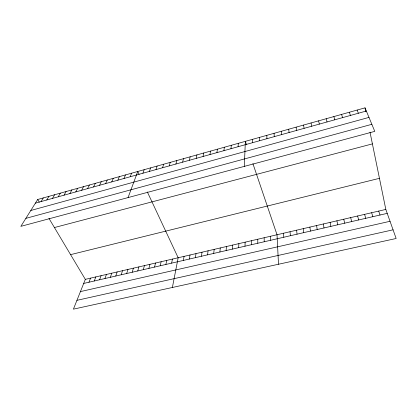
<?xml version="1.0" encoding="UTF-8"?>
<svg xmlns="http://www.w3.org/2000/svg" width="417" height="417" viewBox="0 0 417 417"><rect width="100%" height="100%" fill="white"/><g stroke="black" fill="none" stroke-linecap="round" stroke-linejoin="round"><path stroke-width="0.63" d="M251.368 244.727L251.43 240.703M252.4 142.734L252.462 139.367M244.998 246.197L245.128 242.168M244.305 166.388L245.358 141.358L246.51 144.756M238.67 247.656L238.863 243.627M232.378 249.111L232.629 245.076M238.076 146.721L238.295 143.333M226.123 250.554L226.436 246.52M230.982 148.697L231.284 145.293M219.9 251.993L220.28 247.953M213.718 253.416L214.161 249.376M223.939 150.657L224.32 147.248M207.572 254.839L208.073 250.794M216.939 152.606L217.398 149.182M201.463 256.247L202.021 252.202M195.391 257.649L196.006 253.604M209.986 154.54L210.522 151.11M189.349 259.046L190.022 254.995M203.079 156.464L203.694 153.018M183.344 260.432L184.074 256.377M172.388 287.475L178.163 257.753L147.357 191.971M196.219 158.377L196.907 154.921M171.616 263.137L172.461 259.082M189.407 160.274L190.162 156.808M165.893 264.456L166.79 260.401M160.201 265.775L161.15 261.714M182.636 162.156L183.464 158.684M154.54 267.078L155.541 263.018M148.911 268.381L149.964 264.315M175.906 164.032L176.808 160.545M143.312 269.674L144.418 265.608M169.224 165.893L170.199 162.395M137.746 270.956L138.897 266.89M132.205 272.233L133.409 268.167M162.583 167.738L163.626 164.235M126.7 273.505L127.951 269.439M155.984 169.578L157.1 166.065M121.222 274.772L122.525 270.701M115.775 276.028L117.125 271.957M149.427 171.403L150.61 167.884M110.354 277.279L111.751 273.208M104.964 278.525L106.413 274.454M142.916 173.217L144.162 169.688M99.606 279.76L101.096 275.689M128.061 197.585L137.756 171.481L139.111 174.374M94.273 280.99L95.811 276.919M88.972 282.215L90.557 278.144M130.208 176.756L131.584 173.206M48.966 218.399L85.329 279.359L73.408 309.148L396.15 238.488L385.824 209.428L370.009 132.173M124.011 178.481L125.449 174.926M117.849 180.196L119.351 176.631M111.725 181.901L113.288 178.33M105.642 183.595L107.263 180.019M99.59 185.278L101.274 181.692M93.58 186.952L95.321 183.36M87.601 188.614L89.405 185.018M81.664 190.267L83.52 186.665M75.758 191.914L77.671 188.302M69.889 193.545L71.86 189.928M64.056 195.172L66.084 191.549M58.26 196.782L60.335 193.154M52.495 198.388L54.627 194.755M46.761 199.983L48.951 196.344M41.064 201.573L43.305 197.924M37.692 199.493L20.85 226.353L374.774 131.376L365.026 107.852L37.692 199.493L39.287 202.162M35.403 203.147L366.34 111.016M30.801 210.486L368.982 117.401M25.859 218.367L371.849 124.313M54.424 227.546L372.407 143.886M70.588 254.646L379.46 178.33M85.329 279.359L385.824 209.428M83.697 283.435L387.221 213.363M80.429 291.598L390.041 221.286M76.931 300.334L393.069 229.819M357.155 110.057L358.365 113.236M349.342 112.246L350.452 115.436M252.905 163.626L277.024 234.745L278.504 264.242M378.704 211.085L380.023 215.026M341.575 114.42L342.592 117.625M371.63 212.727L372.866 216.678M364.599 214.364L365.756 218.32M333.866 116.578L334.783 119.799M357.609 215.99L358.688 219.952M326.214 118.72L327.032 121.957M350.666 217.606L351.667 221.573M343.764 219.212L344.687 223.184M318.609 120.847L319.339 124.099M336.905 220.812L337.754 224.784M365.026 107.852L365.787 111.568M311.056 122.963L311.692 126.226M330.092 222.397L330.863 226.374M323.316 223.971L324.014 227.958M303.56 125.064L304.102 128.342M316.581 225.54L317.207 229.527M296.112 127.149L296.565 130.438M309.888 227.098L310.441 231.091M303.237 228.646L303.717 232.644M288.71 129.218L289.08 132.523M296.623 230.184L297.034 234.187M290.05 231.716L290.388 235.72M281.366 131.277L281.642 134.592M283.518 233.233L283.789 237.242M274.063 133.32L274.256 136.651M270.57 236.246L270.701 240.265M266.817 135.348L266.922 138.694M264.154 237.742L264.216 241.761M259.614 137.365L259.635 140.722M257.774 239.228L257.774 243.247"/></g></svg>
